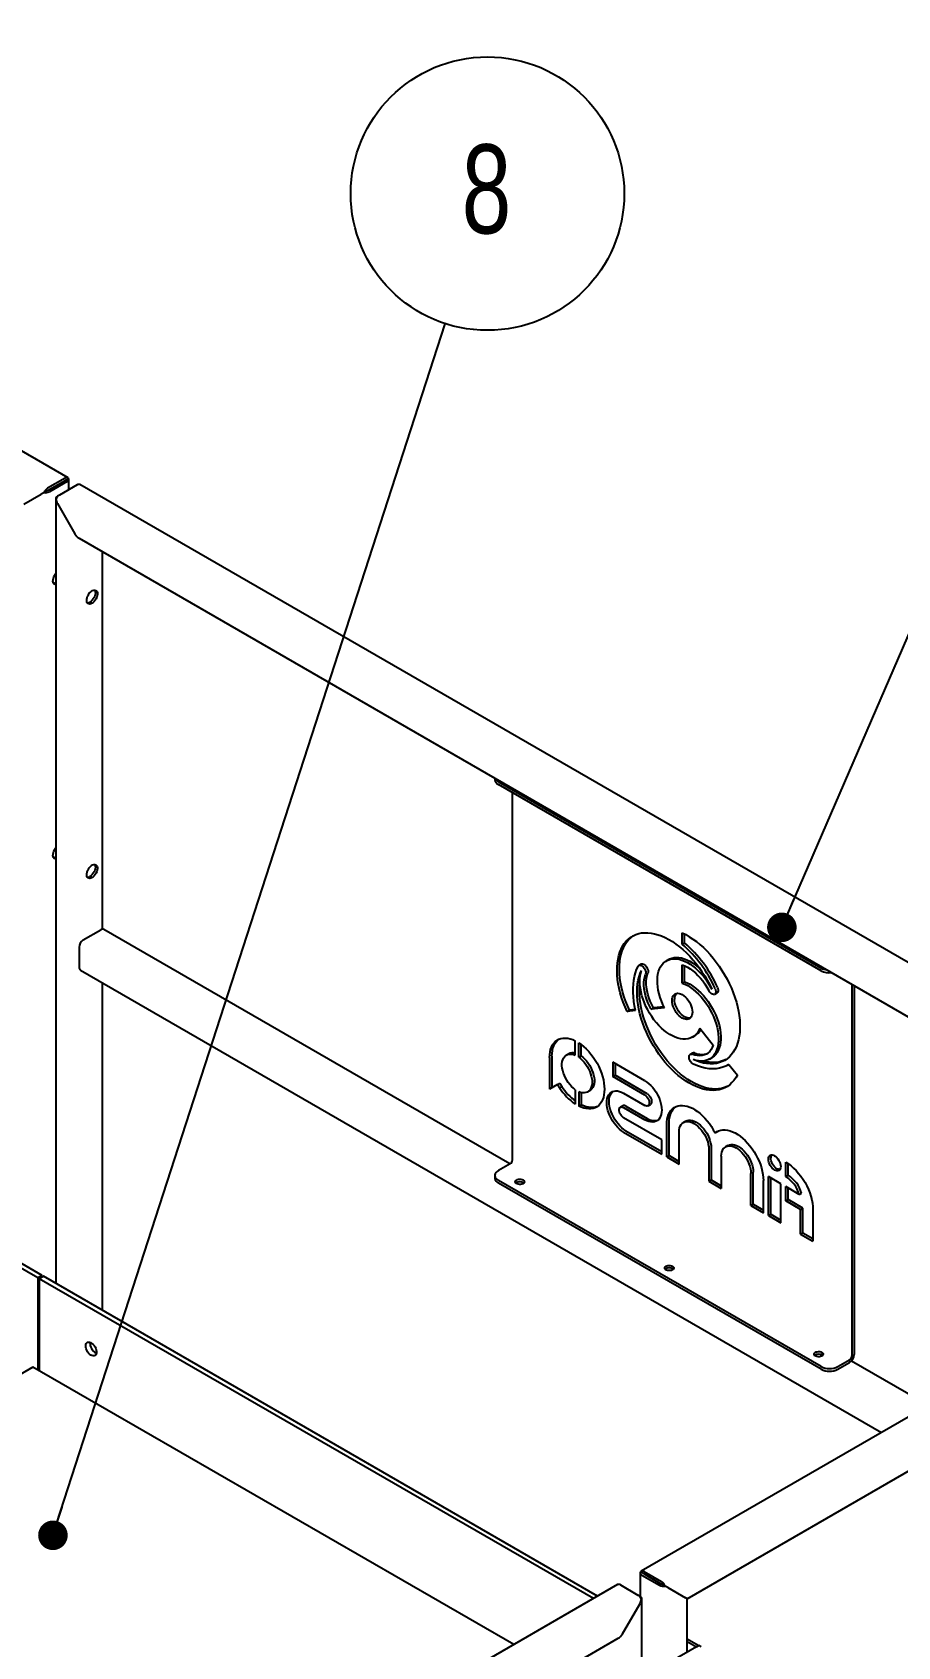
# Model space of a CAD drawing. Header units: millimetres. Extents: x 1293 to 41893, y 1011 to 26911.
# Drawn here: x 39624 to 40525, y 12649 to 14331 of the extents above; entities that cross this region are included whole.
import ezdxf

# ---------------------------------------------------------------- set-up
doc = ezdxf.new("R2010")
doc.units = ezdxf.units.MM
doc.header["$LTSCALE"] = 50
for name, color, linetype in [('CAPA_1', 7, 'Continuous'), ('CLIP_BAR', 5, 'Continuous'), ('PASILLOS', 2, 'Continuous')]:
    doc.layers.add(name, color=color, linetype=linetype)
doc.styles.add('SLDTEXTSTYLE0', font='TXT', dxfattribs={"width": 0.75})
doc.dimstyles.new('SLDDIMSTYLE3', dxfattribs={"dimtxt": 0.18, "dimasz": 30.769231, "dimexe": 0, "dimexo": 0.0625, "dimgap": 0, "dimtad": 0, "dimtih": 1, "dimtoh": 1, "dimdec": 0, "dimrnd": 1e-09, "dimzin": 0, "dimdsep": 46, "dimtxsty": 'Standard', "dimblk1": 'DOT', "dimblk2": 'DOT', "dimsah": 1, "dimcen": 0.09, "dimadec": 0, "dimazin": 0, "dimtfac": 30.769231, "dimtdec": 0, "dimtofl": 0, "dimtmove": 0, "dimatfit": 3, "dimldrblk": 'DOT', "dimfxl": 1, "dimfrac": 2, "dimtolj": 1, "dimtzin": 0, "dimarcsym": 0})

# ---------------------------------------------------------------- blocks, each defined once
blk = doc.blocks.new('_Dot')
at = {"color": 0, "linetype": 'ByBlock', "lineweight": -2}
blk.add_line((-0.5, 0), (-1, 0), dxfattribs=at)
at = {"color": 0, "linetype": 'ByBlock', "const_width": 0.5}
blk.add_lwpolyline([(-0.25, 0, 1), (0.25, 0, 1)], format="xyb", close=True, dxfattribs=at)
blk = doc.blocks.new('SW_NOTE_0_118')
at = {"layer": 'CAPA_1', "color": 0}
blk.add_circle((43.9, 135.5), 142.4, dxfattribs=at)
at = {"layer": 'CAPA_1', "color": 0, "insert": (42.9, 186.7), "char_height": 92.6, "attachment_point": 2, "style": 'SLDTEXTSTYLE0'}
blk.add_mtext('8', dxfattribs=at)

msp = doc.modelspace()

# ---------------------------------------------------------------- linework, layer by layer
at = {"layer": 'CLIP_BAR', "linetype": 'Continuous', "lineweight": 25}
for p, q in [((40317.7789805, 12650.4213034), (40227.9764193, 12598.5793883)), ((40305.7521872, 12657.3642233), (40317.7789805, 12650.4213034)), ((40305.7521872, 12654.5321036), (40315.3260271, 12649.0052435)), ((40315.3260271, 12649.0052435), (40317.7789805, 12650.4213034)), ((40320.2510258, 12648.994222), (40317.7789805, 12650.4213034))]:
    msp.add_line(p, q, dxfattribs=at)
at = {"layer": 'PASILLOS', "linetype": 'Continuous', "lineweight": 25}
for p, q in [((39661.0045356, 13866.6148123), (36775.1525621, 15532.5816956)), ((39629.6244288, 13033.0817175), (36734.976754, 14704.126251)), ((39634.1145569, 13035.6738133), (36739.4668821, 14706.7183467)), ((39657.9567833, 13866.3130112), (39639.6370608, 13855.7372606)), ((39639.6370608, 13853.2484442), (39657.9567833, 13863.8241949)), ((39660.1120448, 13862.5799889), (39641.7923223, 13852.0042382)), ((39670.4082266, 13859.124946), (39652.0885041, 13848.5491953)), ((39661.6898057, 13865.9792228), (39657.9567833, 13863.8241949)), ((39661.8975218, 13854.2118207), (39661.8975218, 13865.0684008)), ((40930.1466565, 13133.954661), (39673.4559789, 13859.4267471)), ((39614.8515539, 13838.9362331), (39633.1712764, 13849.5154218)), ((39639.6370608, 13853.2484442), (39635.9040385, 13851.0934162)), ((39648.1477656, 13844.816173), (39648.1477656, 13027.5726143)), ((39652.0335541, 13848.5170689), (39649.9332427, 13847.3045849)), ((39649.9332427, 13839.8389447), (39668.2529652, 13808.1082546)), ((39672.5639835, 13803.5575168), (40882.2081978, 13105.2447758)), ((39696.9792106, 13396.3027725), (39696.9792106, 13789.4629062)), ((40105.5639248, 13553.5919713), (40105.5639248, 13552.148354)), ((40445.198896, 13355.9024734), (40109.1994699, 13549.8708134)), ((40445.198896, 13353.11317), (40109.1994699, 13547.08151)), ((40123.8277221, 13156.122231), (40123.8277221, 13538.6367997)), ((39676.874011, 13385.1433802), (39695.1937335, 13395.7191309)), ((40121.2313563, 13151.8340774), (39698.2414858, 13396.020932)), ((40300.5690572, 13380.7715377), (40300.5690572, 13392.5273283)), ((40302.984534, 13382.1659627), (40302.984534, 13391.3611534)), ((39672.5634881, 13377.6773355), (39672.5634881, 13356.5223962)), ((40300.5690572, 13380.7715377), (40302.984534, 13382.1659627)), ((39673.8262587, 13353.7313742), (40508.096345, 12872.1175049)), ((40257.8903848, 13359.9633351), (40255.4749081, 13358.5689101)), ((40286.5575186, 13364.8324731), (40284.1420418, 13363.438048)), ((40300.5690572, 13340.3015599), (40300.5690572, 13359.125312)), ((40302.984534, 13341.6959849), (40302.984534, 13358.2501368)), ((39696.9792106, 12999.3828211), (39696.9792106, 13340.3654596)), ((40300.5690572, 13340.3015599), (40302.984534, 13341.6959849)), ((40477.3811127, 13338.9464776), (40477.3811127, 12952.020203)), ((40479.7965895, 13337.5520525), (40479.7965895, 12953.4146281)), ((40334.4662071, 13328.6138327), (40336.8816839, 13330.0082577)), ((40243.1238238, 13310.7930651), (40245.5393006, 13312.1874901)), ((40252.0617392, 13311.5922494), (40243.1238238, 13310.7930651)), ((40251.8035537, 13312.7476087), (40245.5393006, 13312.1874901)), ((40252.0584599, 13311.6082104), (40252.0617392, 13311.5922494)), ((40268.2922497, 13313.0597558), (40270.7077265, 13314.4541809)), ((40268.2922497, 13313.0597558), (40268.3033777, 13313.0444966)), ((40268.3033777, 13313.0444966), (40270.7188545, 13314.4389217)), ((40282.2910284, 13314.2952034), (40268.3033777, 13313.0444966)), ((40270.7077265, 13314.4541809), (40270.7188545, 13314.4389217)), ((40281.7233627, 13315.4228905), (40270.7188545, 13314.4389217)), ((40311.3384377, 13283.8834306), (40313.7539144, 13285.2778557)), ((40318.847086, 13293.1918405), (40332.9163441, 13275.6898172)), ((40189.2586914, 13265.1300057), (40189.2586914, 13280.0970641)), ((40192.8225095, 13263.0726572), (40192.8225095, 13278.0397157)), ((40195.2379863, 13264.4670823), (40195.2379863, 13276.3516288)), ((40162.4611143, 13262.6286503), (40162.4611143, 13229.6286823)), ((40164.8765911, 13264.0230753), (40164.8765911, 13231.0235606)), ((40182.3805656, 13266.7099168), (40179.9650888, 13265.3154918)), ((40192.8225095, 13263.0726572), (40195.2379863, 13264.4670823)), ((40261.7403702, 13238.3670614), (40228.2030961, 13257.7277176)), ((40228.2030961, 13257.7277176), (40228.2030961, 13242.8177728)), ((40230.6185729, 13256.3332926), (40230.6185729, 13244.2121978)), ((40311.3043564, 13267.367696), (40308.8888796, 13265.9732709)), ((40328.9716394, 13261.0674519), (40331.3871161, 13262.4618769)), ((40347.7847298, 13254.7433275), (40349.1301361, 13255.5200141)), ((40349.1027665, 13255.5540616), (40358.0142906, 13244.4682103)), ((40170.8376837, 13234.4659449), (40162.4611143, 13229.6286823)), ((40170.8376837, 13234.4659449), (40173.2531605, 13235.8603699)), ((40228.2030961, 13242.8177728), (40230.6185729, 13244.2121978)), ((40261.7403702, 13223.4571165), (40228.2030961, 13242.8177728)), ((40264.155847, 13224.8515416), (40230.6185729, 13244.2121978)), ((40172.8796287, 13231.1316559), (40175.2951054, 13232.5260809)), ((40189.2586914, 13229.187471), (40189.2586914, 13214.2204125)), ((40192.8225095, 13227.1301225), (40192.8225095, 13212.1630641)), ((40195.2379863, 13226.2797668), (40195.2379863, 13213.5574892)), ((40202.1161121, 13226.9446364), (40204.5315889, 13228.3390615)), ((40239.5968192, 13225.5797059), (40261.7403702, 13212.7965059)), ((40192.8225095, 13212.1630641), (40195.2379863, 13213.5574892)), ((40238.748606, 13212.3873702), (40236.3331292, 13210.9929451)), ((40239.5968192, 13210.669761), (40261.7403702, 13197.8865611)), ((40242.0122959, 13212.0641861), (40264.155847, 13199.2809861)), ((40265.0040602, 13212.4733218), (40267.419537, 13213.8677469)), ((40279.2679916, 13177.1074701), (40239.5968192, 13200.0091504)), ((40239.5968192, 13185.0992055), (40279.2679916, 13162.1975252)), ((40242.0122959, 13186.4936306), (40279.2679916, 13164.9863753)), ((40284.4326682, 13159.2160208), (40284.4326682, 13192.6142974)), ((40286.848145, 13160.6104459), (40286.848145, 13194.0087224)), ((40297.3443598, 13151.7622599), (40297.3443598, 13185.121554)), ((40304.2985297, 13196.4382661), (40301.883053, 13195.043841)), ((40334.7875562, 13184.2171291), (40337.203033, 13185.6115542)), ((40337.203033, 13185.6115542), (40337.8968425, 13186.1497639)), ((40279.2679916, 13162.1975252), (40279.2679916, 13177.1074701)), ((40328.3315881, 13167.2719903), (40328.3315881, 13133.8737138)), ((40330.7470649, 13168.6664153), (40330.7470649, 13135.2681388)), ((40348.1974497, 13171.095959), (40345.7819729, 13169.701534)), ((40121.4122454, 13151.9385025), (40109.1994699, 13144.8882173)), ((40284.4326682, 13159.2160208), (40286.848145, 13160.6104459)), ((40284.4326682, 13159.2160208), (40297.3443598, 13151.7622599)), ((40286.848145, 13160.6104459), (40297.3443598, 13154.55111)), ((40341.2435243, 13159.8180882), (40341.2435243, 13126.4198117)), ((40408.3834891, 13138.8018459), (40408.3834891, 13153.7117908)), ((40410.7989659, 13140.196271), (40410.7989659, 13152.1985566)), ((40105.5639248, 13139.8213733), (40105.5639248, 13137.0320699)), ((40445.198896, 12940.7861893), (40109.1994699, 13134.7545293)), ((40328.3315881, 13133.8737138), (40330.7470649, 13135.2681388)), ((40328.3315881, 13133.8737138), (40341.2435243, 13126.4198117)), ((40330.7470649, 13135.2681388), (40341.2435243, 13129.2086618)), ((40372.2307526, 13108.5312655), (40372.2307526, 13141.8905596)), ((40374.6462294, 13109.9256906), (40374.6462294, 13143.2849847)), ((40385.1424442, 13101.0775046), (40385.1424442, 13134.4757811)), ((40403.2188125, 13131.1972894), (40390.3071209, 13138.6510503)), ((40390.3071209, 13098.0960003), (40390.3071209, 13138.6510503)), ((40392.7225976, 13099.4904253), (40392.7225976, 13137.2566253)), ((40408.3834891, 13138.8018459), (40410.7989659, 13140.196271)), ((40445.198896, 12937.9968859), (40109.1994699, 13131.9652259)), ((40403.2188125, 13090.6422394), (40403.2188125, 13131.1972894)), ((40422.5269492, 13120.0509393), (40408.3834891, 13128.2157851)), ((40408.3834891, 13113.3058402), (40408.3834891, 13128.2157851)), ((40410.7989659, 13114.7002653), (40410.7989659, 13126.82136)), ((40422.5269492, 13120.0509393), (40424.942426, 13121.4453644)), ((40905.7314295, 13101.667353), (40257.8137285, 12727.6324258)), ((40372.2307526, 13108.5312655), (40374.6462294, 13109.9256906)), ((40372.2307526, 13108.5312655), (40385.1424442, 13101.0775046)), ((40374.6462294, 13109.9256906), (40385.1424442, 13103.8663547)), ((40408.3834891, 13113.3058402), (40410.7989659, 13114.7002653)), ((40423.877519, 13104.3613271), (40408.3834891, 13113.3058402)), ((40426.2929958, 13105.7557522), (40410.7989659, 13114.7002653)), ((40423.877519, 13104.3613271), (40426.2929958, 13105.7557522)), ((40423.877519, 13078.7162219), (40423.877519, 13104.3613271)), ((40426.2929958, 13080.110647), (40426.2929958, 13105.7557522)), ((40436.7889171, 13104.3627081), (40436.7889171, 13071.2626304)), ((40390.3071209, 13098.0960003), (40392.7225976, 13099.4904253)), ((40390.3071209, 13098.0960003), (40403.2188125, 13090.6422394)), ((40392.7225976, 13099.4904253), (40403.2188125, 13093.4310895)), ((40423.877519, 13078.7162219), (40426.2929958, 13080.110647)), ((40423.877519, 13078.7162219), (40436.7889171, 13071.2626304)), ((40426.2929958, 13080.110647), (40436.7889171, 13074.0514806)), ((39634.1145569, 13035.6738133), (39629.6244288, 13033.0817175)), ((39629.6244288, 13033.0817175), (39629.6244288, 12937.3843618)), ((39635.5287704, 13034.8574051), (39631.0386424, 13032.2653094)), ((39634.1145569, 13034.040997), (39634.1145569, 13035.6738133)), ((40212.5525515, 12701.7486667), (39635.5287704, 13034.8574051)), ((40305.7521872, 12698.9225406), (40906.6234249, 13045.7981227)), ((40208.0624235, 12699.156571), (39631.0386424, 13032.2653094)), ((39631.0386424, 13032.2653094), (39631.0386424, 12936.5679537)), ((39683.9037131, 12964.9201204), (39683.9987349, 12966.0528319)), ((39624.4979046, 12940.3438412), (38977.9194639, 12567.0820525)), ((40125.1771016, 12651.3078931), (39624.4979046, 12940.3438412)), ((40462.7528605, 12940.7861893), (40474.965636, 12947.8364745)), ((40462.7528605, 12937.9968859), (40474.965636, 12945.0471711)), ((40556.9317586, 12900.309589), (40476.8273988, 12946.5528517)), ((40233.1816638, 12713.6575998), (38644.0298837, 11796.2598045)), ((40236.2294161, 12713.3557987), (40254.5491386, 12702.780048)), ((40256.9207423, 12726.0860143), (40256.9207423, 12701.4016288)), ((40260.8614808, 12724.8418083), (40257.1284584, 12726.9968363)), ((40258.7062193, 12723.5976024), (40277.0259418, 12713.0218517)), ((40260.8614808, 12727.3306247), (40279.1812033, 12716.7548741)), ((40260.8614808, 12724.8418083), (40279.1812033, 12714.2660577)), ((40282.9142257, 12712.1110297), (40279.1812033, 12714.2660577)), ((40254.6036542, 12702.7481787), (40256.6704589, 12701.5550377)), ((40258.455936, 12616.1748387), (40258.455936, 12699.0666258)), ((40285.6469877, 12710.5330353), (40303.9667102, 12699.9538466)), ((40305.7521872, 12643.4783834), (40305.7521872, 12698.9225407)), ((40238.3507364, 12662.3195135), (40256.6704589, 12694.0502035)), ((38692.0022836, 11767.5695131), (40234.0397181, 12657.7687756))]:
    msp.add_line(p, q, dxfattribs=at)
at = {"layer": 'PASILLOS', "linetype": 'Continuous', "lineweight": 25, "flags": 128}
for points in [[(39648.1477656, 13755.3385519), (39647.5555464, 13755.4511972), (39646.674427, 13755.90635), (39645.9933308, 13756.6731693), (39645.544105, 13757.7157995), (39645.3477549, 13758.9854884), (39645.4134617, 13760.4228667), (39645.738153, 13761.9607242), (39646.3066465, 13763.5271525), (39647.0923602, 13765.048907), (39648.058555, 13766.4548322), (39648.1477656, 13766.5670286)], [(39648.1477656, 13757.0034058), (39647.2953764, 13756.7040789), (39646.2133094, 13756.5706728)], [(39686.0338723, 13735.8382258), (39684.8273163, 13735.2932248), (39683.6771775, 13735.0767656), (39682.6372351, 13735.1989694), (39681.7561157, 13735.6541222), (39681.0750195, 13736.4209415), (39680.6257937, 13737.4635717), (39680.4294437, 13738.7332606), (39680.4951505, 13740.1706389), (39680.8198417, 13741.7084964), (39681.3883353, 13743.2749247), (39682.174049, 13744.7966792), (39683.1402437, 13746.2026044), (39684.2417413, 13747.4269609), (39685.427037, 13748.412499), (39686.6407076, 13749.1131361), (39687.8260032, 13749.4961112), (39688.9275008, 13749.5435168), (39689.8936956, 13749.2531363), (39690.6794093, 13748.6385475), (39691.2479028, 13747.728488), (39691.5725941, 13746.565511), (39691.6383009, 13745.2039961), (39691.4419509, 13743.7076063), (39690.9927251, 13742.146311), (39690.3116288, 13740.5931148), (39689.4305094, 13739.1206432), (39688.3905671, 13737.7977475), (39687.2404283, 13736.6862847), (39686.0338723, 13735.8382258)], [(39688.7756009, 13749.5576628), (39689.0926414, 13748.9726939), (39689.4173326, 13747.809717), (39689.4830394, 13746.4482021), (39689.2866894, 13744.9518123), (39688.8374636, 13743.390517), (39688.1563673, 13741.8373207), (39687.275248, 13740.3648492), (39686.2353056, 13739.0419534), (39685.0851668, 13737.9304907), (39683.8786108, 13737.0824317)], [(39648.1477656, 13469.5492678), (39647.5555464, 13469.6619131), (39646.674427, 13470.1170658), (39645.9933308, 13470.8838852), (39645.544105, 13471.9265154), (39645.3477549, 13473.1962042), (39645.4134617, 13474.6335826), (39645.738153, 13476.1714401), (39646.3066465, 13477.7378683), (39647.0923602, 13479.2596228), (39648.058555, 13480.6655481), (39648.1477656, 13480.7777445)], [(39648.1477656, 13471.2141217), (39647.2953764, 13470.9147947), (39646.2133094, 13470.7813886)], [(39686.0338723, 13450.0489416), (39684.8273163, 13449.5039407), (39683.6771775, 13449.2874814), (39682.6372351, 13449.4096852), (39681.7561157, 13449.864838), (39681.0750195, 13450.6316573), (39680.6257937, 13451.6742875), (39680.4294437, 13452.9439764), (39680.4951505, 13454.3813547), (39680.8198417, 13455.9192123), (39681.3883353, 13457.4856405), (39682.174049, 13459.007395), (39683.1402437, 13460.4133203), (39684.2417413, 13461.6376767), (39685.427037, 13462.6232148), (39686.6407076, 13463.3238519), (39687.8260032, 13463.7068271), (39688.9275008, 13463.7542327), (39689.8936956, 13463.4638521), (39690.6794093, 13462.8492634), (39691.2479028, 13461.9392038), (39691.5725941, 13460.7762268), (39691.6383009, 13459.414712), (39691.4419509, 13457.9183221), (39690.9927251, 13456.3570269), (39690.3116288, 13454.8038306), (39689.4305094, 13453.331359), (39688.3905671, 13452.0084633), (39687.2404283, 13450.8970006), (39686.0338723, 13450.0489416)], [(39688.7756009, 13463.7683786), (39689.0926414, 13463.1834098), (39689.4173326, 13462.0204328), (39689.4830394, 13460.6589179), (39689.2866894, 13459.1625281), (39688.8374636, 13457.6012328), (39688.1563673, 13456.0480366), (39687.275248, 13454.575565), (39686.2353056, 13453.2526693), (39685.0851668, 13452.1412066), (39683.8786108, 13451.2931476)], [(40243.1238238, 13310.7930651), (40241.0403326, 13315.5636094), (40239.1725411, 13320.3655028), (40237.5291578, 13325.1763565), (40236.117845, 13329.9737401), (40234.9451828, 13334.735286), (40234.0166387, 13339.4387937), (40233.336542, 13344.0623332), (40232.9080636, 13348.5843474), (40232.7332014, 13352.9837528), (40232.8127706, 13357.2400371), (40233.1464001, 13361.3333557), (40233.7325346, 13365.2446235), (40234.568441, 13368.9556045), (40235.6502222, 13372.4489964), (40236.9728342, 13375.7085113), (40238.5301105, 13378.7189518), (40240.3147903, 13381.466282), (40242.3185527, 13383.9376925), (40244.5320551, 13386.1216604), (40246.9449772, 13388.0080031), (40249.5460689, 13389.5879256), (40252.3232026, 13390.8540615), (40255.26343, 13391.8005075), (40258.3530425, 13392.4228509), (40261.5776349, 13392.71819), (40264.9221727, 13392.6851478), (40268.3710619, 13392.3238784), (40271.9082225, 13391.6360662), (40275.5171623, 13390.624918), (40279.181055, 13389.2951483), (40282.8828178, 13387.6529571), (40286.6051913, 13385.7060011), (40290.3308201, 13383.4633578), (40294.0423336, 13380.9354836), (40297.722427, 13378.1341645), (40301.353942, 13375.0724615), (40304.9199469, 13371.7646498), (40308.4038153, 13368.2261519), (40311.7893037, 13364.4734658), (40315.0606274, 13360.5240884), (40318.2025341, 13356.3964335), (40321.2003747, 13352.109746), (40324.0401719, 13347.6840126), (40326.7086852, 13343.139868), (40329.1934728, 13338.4984992), (40331.4829496, 13333.7815462)], [(40245.5393006, 13312.1874901), (40243.4558094, 13316.9580345), (40241.5880179, 13321.7599279), (40239.9446346, 13326.5707815), (40238.5333217, 13331.3681651), (40237.3606595, 13336.129711), (40236.4321154, 13340.8332187), (40235.7520187, 13345.4567582), (40235.3235404, 13349.9787725), (40235.1486782, 13354.3781778), (40235.2282473, 13358.6344622), (40235.5618769, 13362.7277807), (40236.1480113, 13366.6390486), (40236.9839178, 13370.3500296), (40238.0656989, 13373.8434214), (40239.388311, 13377.1029363), (40240.9455873, 13380.1133769), (40242.7302671, 13382.8607071), (40244.7340295, 13385.3321175), (40246.9475319, 13387.5160855), (40249.360454, 13389.4024282), (40249.943054, 13389.7936157)], [(40300.5690572, 13392.5273283), (40304.2864858, 13390.6810213), (40308.0129604, 13388.5358458), (40311.7311067, 13386.1018036), (40315.4235889, 13383.3902433), (40319.0731908, 13380.4138075), (40322.6628965, 13377.1863736), (40326.175969, 13373.7229895), (40329.5960287, 13370.0398031), (40332.9071299, 13366.1539871), (40336.0938345, 13362.0836589), (40339.1412847, 13357.8477963), (40342.0352718, 13353.4661489), (40344.7623029, 13348.9591458), (40347.3096631, 13344.3478009), (40349.6654756, 13339.6536144), (40351.8187564, 13334.8984726), (40353.759466, 13330.1045464), (40355.4785558, 13325.2941871), (40356.9680107, 13320.4898229), (40358.2208861, 13315.713854), (40359.2313406, 13310.9885481), (40359.994663, 13306.3359368), (40360.5072943, 13301.7777128), (40360.7668444, 13297.3351284), (40360.772103, 13293.0288972), (40360.5230458, 13288.8790968), (40360.020834, 13284.9050755), (40359.267809, 13281.1253619), (40358.2674818, 13277.5575789), (40357.0245165, 13274.218361), (40355.5447082, 13271.1232774), (40353.8349566, 13268.2867586), (40351.9032333, 13265.7220299), (40349.7585449, 13263.4410491), (40347.4108909, 13261.4544514), (40344.8712171, 13259.771499), (40342.1513647, 13258.4000388), (40339.2640149, 13257.3464651), (40336.2226299, 13256.6156901), (40333.04139, 13256.2111211), (40329.7351275, 13256.1346443), (40326.3192579, 13256.3866163), (40322.8097074, 13256.9658623), (40319.2228393, 13257.8696816), (40315.5753772, 13259.0938602), (40311.8843271, 13260.6326903)], [(40252.0584599, 13311.6082104), (40251.0622977, 13316.4477813), (40250.3083698, 13321.2132864), (40249.7998671, 13325.884556), (40249.5389418, 13330.4418193), (40249.5266982, 13334.8657881), (40249.7631882, 13339.1377383), (40250.2474108, 13343.2395892), (40250.9773166, 13347.1539801), (40251.9498163, 13350.8643437), (40253.160794, 13354.3549761), (40254.6051241, 13357.6111035)], [(40358.0142906, 13244.4682103), (40356.3803533, 13241.5439729), (40354.5216701, 13238.8872551), (40352.4469071, 13236.5104436), (40350.1657378, 13234.4246203), (40347.6887981, 13232.6395102), (40345.0276365, 13231.1634364), (40342.1946607, 13230.003281), (40339.2030793, 13229.1644531), (40336.0668404, 13228.6508638), (40332.8005666, 13228.4649077), (40329.4194869, 13228.6074517), (40325.9393653, 13229.0778313), (40322.3764277, 13229.8738534), (40318.7472864, 13230.9918064), (40315.0688619, 13232.4264781), (40311.3583047, 13234.1711793), (40307.6329154, 13236.2177753), (40303.9100632, 13238.5567241), (40300.2071059, 13241.1771204), (40296.5413083, 13244.0667466), (40292.9297621, 13247.21213), (40289.3893061, 13250.5986054), (40285.9364473, 13254.2103834), (40282.5872848, 13258.0306244), (40279.3574337, 13262.0415164), (40276.2619531, 13266.224359), (40273.3152757, 13270.5596498), (40270.5311402, 13275.0271757), (40267.9225275, 13279.6061069), (40265.5016001, 13284.2750944), (40263.2796456, 13289.0123692), (40261.2670237, 13293.795844), (40259.4731183, 13298.603216), (40257.9062932, 13303.412071), (40256.5738538, 13308.1999878), (40255.4820125, 13312.9446431), (40254.63586, 13317.6239151), (40254.0393415, 13322.2159868), (40253.6952381, 13326.6994478), (40253.6051543, 13331.0533942), (40253.7695101, 13335.257526), (40254.1875391, 13339.2922414), (40254.8572923, 13343.1387288), (40255.7756471, 13346.7790541), (40256.9383216, 13350.1962443), (40258.3398949, 13353.3743671)], [(40254.6051241, 13357.6111035), (40255.1653518, 13358.3485546), (40255.9397367, 13358.7642407), (40256.8779145, 13358.8311264), (40257.9188683, 13358.5448618), (40258.9948968, 13357.9240647), (40260.0360175, 13357.0091105), (40260.9745183, 13355.8595057), (40261.7493611, 13354.5500179), (40262.310152, 13353.1658135), (40262.6204184, 13351.7969178), (40262.6599812, 13350.5323608), (40262.4262674, 13349.4543864)], [(40318.847086, 13293.1918405), (40317.7451735, 13290.7471754), (40316.4085488, 13288.5644704), (40314.8479735, 13286.6612995), (40313.0760126, 13285.0529858), (40311.1069328, 13283.7524786), (40308.9565881, 13282.7702486), (40306.6422916, 13282.1142044), (40304.1826768, 13281.789628), (40301.5975471, 13281.7991326), (40298.9077163, 13282.1426418), (40296.1348414, 13282.8173897), (40293.3012481, 13283.8179438), (40290.4297506, 13285.1362482), (40287.5434686, 13286.7616886), (40284.6656408, 13288.681178), (40281.8194378, 13290.8792618), (40279.0277754, 13293.3382422), (40276.3131305, 13296.038321), (40273.6973599, 13298.9577589), (40271.2015241, 13302.0730501), (40268.8457183, 13305.3591121), (40266.6489099, 13308.7894876), (40264.6287863, 13312.3365572), (40262.8016125, 13315.971762), (40261.1820997, 13319.6658334), (40259.7832873, 13323.3890289), (40258.6164377, 13327.1113715), (40257.6909457, 13330.8028912), (40257.0142629, 13334.433866), (40256.5918374, 13337.9750614), (40256.4270704, 13341.3979658), (40256.5212885, 13344.67502), (40256.8737331, 13347.7798391), (40257.4815666, 13350.6874248), (40258.3398949, 13353.3743671)], [(40257.8903848, 13359.9633351), (40258.3552135, 13360.1586657), (40259.2933913, 13360.2255515), (40260.3343451, 13359.9392868), (40261.4103736, 13359.3184898), (40262.4514943, 13358.4035355), (40263.389995, 13357.2539307), (40264.1648379, 13355.944443), (40264.7256288, 13354.5602385), (40265.0358952, 13353.1913428), (40265.075458, 13351.9267858), (40264.8417442, 13350.8488114)], [(40282.2910284, 13314.2952034), (40280.5315206, 13317.9533107), (40278.9842115, 13321.6604113), (40277.6615591, 13325.386658), (40276.5742128, 13329.102049), (40275.7309271, 13332.7766704), (40275.1384917, 13336.3809361), (40274.8016765, 13339.8858267), (40274.7231933, 13343.263123), (40274.9036742, 13346.485633), (40275.3416659, 13349.5274108), (40276.033642, 13352.3639658), (40276.9740311, 13354.9724599), (40278.1552617, 13357.3318909), (40279.5678234, 13359.4232621), (40281.2003429, 13361.229735), (40283.0396761, 13362.7367649), (40285.0710139, 13363.9322181), (40287.2780011, 13364.8064696), (40289.6428683, 13365.3524803), (40292.1465751, 13365.5658542), (40294.768963, 13365.4448732), (40297.4889181, 13364.9905114), (40300.284541, 13364.2064271), (40303.1333229, 13363.0989333), (40306.0123271, 13361.6769468), (40308.8983736, 13359.9519167), (40311.7682255, 13357.9377318), (40314.5987767, 13355.6506093), (40317.367237, 13353.1089636), (40320.0513166, 13350.3332587), (40322.6294047, 13347.3458427), (40325.0807442, 13344.1707688), (40327.3855982, 13340.8336007), (40329.5254095, 13337.3612073), (40331.4829496, 13333.7815462)], [(40286.5575186, 13364.8324731), (40287.4864907, 13365.3266432), (40289.6934779, 13366.2008947), (40292.0583451, 13366.7469054), (40294.5620519, 13366.9602793), (40297.1844398, 13366.8392983), (40299.9043949, 13366.3849365), (40302.7000177, 13365.6008522), (40305.5487996, 13364.4933584), (40308.4278038, 13363.0713719), (40311.3138503, 13361.3463417), (40314.1837023, 13359.3321569), (40317.0142534, 13357.0450343), (40319.0819066, 13355.17647)], [(40300.5690572, 13359.125312), (40303.3147204, 13358.1109722), (40306.0959743, 13356.7571646), (40308.8851091, 13355.0773773), (40311.6543366, 13353.0883461), (40314.3760666, 13350.8098879), (40317.0231823, 13348.2647031), (40319.5693104, 13345.4781496), (40321.9890836, 13342.4779901), (40324.2583936, 13339.2941152), (40326.3546309, 13335.9582464), (40328.2569107, 13332.5036189)], [(40347.9529022, 13232.8094037), (40347.4431133, 13232.5578615), (40344.6101375, 13231.397706), (40341.618556, 13230.5588782), (40338.4823172, 13230.0452889), (40335.2160434, 13229.8593327), (40331.8349636, 13230.0018768), (40328.354842, 13230.4722564), (40324.7919045, 13231.2682784), (40321.1627631, 13232.3862315), (40317.4843386, 13233.8209031), (40313.7737815, 13235.5656043), (40310.0483921, 13237.6122004), (40306.3255399, 13239.9511492), (40302.6225826, 13242.5715454), (40298.9567851, 13245.4611716), (40295.3452389, 13248.6065551), (40291.8047828, 13251.9930305), (40288.3519241, 13255.6048085), (40285.0027615, 13259.4250494), (40281.7729104, 13263.4359415), (40278.6774299, 13267.6187841), (40275.7307525, 13271.9540749), (40272.946617, 13276.4216007), (40270.3380042, 13281.0005319), (40267.9170769, 13285.6695194), (40265.6951224, 13290.4067943), (40263.6825005, 13295.1902691), (40261.888595, 13299.997641), (40260.3217699, 13304.806496), (40258.9893305, 13309.5944129), (40257.8974893, 13314.3390682), (40257.0513368, 13319.0183402), (40256.4548182, 13323.6104118), (40256.1107149, 13328.0938729), (40256.0206311, 13332.4478193), (40256.1849868, 13336.651951), (40256.4767395, 13339.7108658)], [(40268.2922497, 13313.0597558), (40266.4914179, 13316.5598168), (40264.9119691, 13320.1271297), (40263.5696394, 13323.7261532), (40262.4778025, 13327.3210297), (40261.6473365, 13330.8759435), (40261.0865153, 13334.3554765), (40260.8009265, 13337.724962), (40260.7934155, 13340.9508294), (40261.0640569, 13344.0009393), (40261.6101545, 13346.8449032), (40262.4262674, 13349.4543864)], [(40270.7077265, 13314.4541809), (40268.9068947, 13317.9542419), (40267.3274459, 13321.5215548), (40265.9851162, 13325.1205782), (40264.8932793, 13328.7154548), (40264.0628132, 13332.2703685), (40263.5019921, 13335.7499016), (40263.2164033, 13339.119387), (40263.2088922, 13342.3452545), (40263.4795337, 13345.3953644), (40264.0256313, 13348.2393282), (40264.8417442, 13350.8488114)], [(40300.5690572, 13340.3015599), (40303.4304776, 13339.0881177), (40306.3144114, 13337.5637219), (40309.197639, 13335.7406462), (40312.0569463, 13333.6335689), (40314.8693117, 13331.2594548), (40317.6120919, 13328.637419), (40320.2632036, 13325.7885725), (40322.8013015, 13322.7358527), (40325.2059504, 13319.5038382), (40327.4577895, 13316.1185512), (40329.5386882, 13312.6072481), (40331.4318925, 13308.9982), (40333.1221593, 13305.3204646), (40334.5958797, 13301.603653), (40335.841188, 13297.8776907), (40336.8480578, 13294.172577), (40337.6083824, 13290.5181434), (40338.11604, 13286.943813), (40338.3669434, 13283.4783645), (40338.3590724, 13280.1496994), (40338.0924904, 13276.9846184), (40337.5693436, 13274.0086046), (40336.7938443, 13271.2456193), (40335.7722363, 13268.7179084), (40334.5127449, 13266.4458235), (40333.0255108, 13264.4476581), (40331.3225084, 13262.7395003), (40329.4174492, 13261.3351032), (40327.3256717, 13260.2457741), (40325.0640177, 13259.4802836), (40322.6506965, 13259.0447951), (40320.105139, 13258.9428148), (40317.4478403, 13259.1751639), (40314.7001956, 13259.7399716), (40311.8843271, 13260.6326903)], [(40302.984534, 13341.6959849), (40305.8459543, 13340.4825427), (40308.7298882, 13338.958147), (40311.6131158, 13337.1350713), (40314.472423, 13335.0279939), (40317.2847885, 13332.6538798), (40320.0275687, 13330.031844), (40322.6786803, 13327.1829976), (40325.2167782, 13324.1302778), (40327.6214271, 13320.8982632), (40329.8732662, 13317.5129762), (40331.954165, 13314.0016732), (40333.8473693, 13310.392625), (40335.5376361, 13306.7148896), (40337.0113564, 13302.998078), (40338.2566647, 13299.2721157), (40339.2635346, 13295.5670021), (40340.0238591, 13291.9125684), (40340.5315168, 13288.3382381), (40340.7824202, 13284.8727895), (40340.7745492, 13281.5441245), (40340.5079671, 13278.3790434), (40339.9848204, 13275.4030297), (40339.2093211, 13272.6400444), (40338.187713, 13270.1123335), (40336.9282216, 13267.8402486), (40335.4409876, 13265.8420832), (40333.7379852, 13264.1339254), (40331.832926, 13262.7295282), (40331.3871161, 13262.4618769)], [(40337.3140616, 13336.0646205), (40337.8295523, 13334.6763441), (40338.0893716, 13333.3205624), (40338.0766211, 13332.0854523), (40337.7921303, 13331.0513425), (40337.2544018, 13330.2854894), (40336.8816839, 13330.0082577)], [(40290.0515926, 13322.0881162), (40290.1815154, 13323.9194257), (40290.5680846, 13325.5556367), (40291.2017816, 13326.9564601), (40292.0670028, 13328.0874031), (40293.1424434, 13328.9206181), (40294.4016226, 13329.4355886), (40295.8135352, 13329.6196342), (40297.3434152, 13329.4682233), (40298.9535919, 13328.9850839), (40300.6044174, 13328.1821127), (40302.2552429, 13327.0790814), (40303.8654197, 13325.7031503), (40305.3952997, 13324.0881994), (40306.8072123, 13322.2739941), (40308.0663915, 13320.3052063), (40309.1418321, 13318.230314), (40310.0070532, 13316.1004079), (40310.6407503, 13313.9679334), (40311.0273195, 13311.8853991), (40311.1572423, 13309.9040839), (40311.0273195, 13308.0727744), (40310.6407503, 13306.4365634), (40310.0070532, 13305.03574), (40309.1418321, 13303.9047969), (40308.0663915, 13303.071582), (40306.8072123, 13302.5566115), (40305.3952997, 13302.3725658), (40303.8654197, 13302.5239768), (40302.2552429, 13303.0071161), (40300.6044174, 13303.8100874), (40298.9535919, 13304.9131187), (40297.3434152, 13306.2890498), (40295.8135352, 13307.9040007), (40294.4016226, 13309.7182059), (40293.1424434, 13311.6869938), (40292.0670028, 13313.7618861), (40291.2017816, 13315.8917922), (40290.5680846, 13318.0242667), (40290.1815154, 13320.106801), (40290.0515926, 13322.0881162)], [(40309.1751612, 13303.9388311), (40307.8107764, 13303.7669909), (40306.2808964, 13303.9184018), (40304.6707197, 13304.4015412), (40303.0198942, 13305.2045124), (40301.3690687, 13306.3075438), (40299.758892, 13307.6834749), (40298.229012, 13309.2984258), (40296.8170994, 13311.112631), (40295.5579202, 13313.0814188), (40294.4824796, 13315.1563111), (40293.6172584, 13317.2862172), (40292.9835614, 13319.4186917), (40292.5969921, 13321.501226), (40292.4670693, 13323.4825412)], [(40334.8985848, 13334.6701954), (40335.4140756, 13333.2819191), (40335.6738948, 13331.9261373), (40335.6611444, 13330.6910272), (40335.3766536, 13329.6569175), (40334.838925, 13328.8910643), (40334.0829314, 13328.4432771), (40333.1578408, 13328.3426788), (40332.1238191, 13328.5958123), (40331.0481166, 13329.1862142), (40330.0006947, 13330.0754862), (40329.0496754, 13331.2057919), (40328.2569107, 13332.5036189)], [(40162.4611143, 13262.6286503), (40162.5880254, 13265.662107), (40162.9676316, 13268.5220943), (40163.5965615, 13271.1832119), (40164.4692294, 13273.6218256), (40165.5778849, 13275.8162775), (40166.9126817, 13277.747078), (40168.4617651, 13279.3970793), (40170.2113773, 13280.751627), (40172.1459795, 13281.7986913), (40174.2483901, 13282.5289727), (40176.4999368, 13282.9359855), (40178.8806231, 13283.0161148), (40181.3693055, 13282.7686491), (40183.9438813, 13282.1957861), (40186.581485, 13281.3026136), (40189.2586914, 13280.0970641)], [(40164.8765911, 13264.0230753), (40165.0035022, 13267.056532), (40165.3831084, 13269.9165193), (40166.0120383, 13272.5776369), (40166.8847061, 13275.0162506), (40167.9933616, 13277.2107026), (40169.3281584, 13279.1415031), (40170.8772418, 13280.7915043), (40172.0773453, 13281.7682482)], [(40192.8225095, 13278.0397157), (40195.4997159, 13276.1542285), (40198.1373196, 13274.0020886), (40200.7118954, 13271.6024097), (40203.2005778, 13268.9765039), (40205.5812641, 13266.1476926), (40207.8328108, 13263.1410993), (40209.9352214, 13259.9834263), (40211.8698236, 13256.7027179), (40213.6194358, 13253.3281108), (40215.1685192, 13249.889576), (40216.503316, 13246.4176518), (40217.6119715, 13242.9431736), (40218.4846394, 13239.4969989), (40219.1135693, 13236.1097344), (40219.4931755, 13232.8114631), (40219.6200866, 13229.6314779), (40219.4931755, 13226.5980212), (40219.1135693, 13223.7380339), (40218.4846394, 13221.0769164), (40217.6119715, 13218.6383026), (40216.503316, 13216.4438507), (40215.1685192, 13214.5130502), (40213.6194358, 13212.863049), (40211.8698236, 13211.5085012), (40209.9352214, 13210.4614369), (40207.8328108, 13209.7311555), (40205.5812641, 13209.3241427), (40203.2005778, 13209.2440134), (40200.7118954, 13209.4914791), (40198.1373196, 13210.0643421), (40195.4997159, 13210.9575146), (40192.8225095, 13212.1630641)], [(40332.9163441, 13275.6898172), (40331.9644165, 13273.2246941), (40330.7579631, 13271.0305584), (40329.308909, 13269.1290981), (40327.6315776, 13267.5391081), (40325.7425485, 13266.2763048), (40323.6604938, 13265.3531705), (40321.4059936, 13264.7788298), (40319.0013327, 13264.5589599), (40316.47028, 13264.695734), (40313.8378537, 13265.1878003), (40311.1300742, 13266.0302948)], [(40189.2586914, 13229.187471), (40187.3067861, 13230.71825), (40185.4147183, 13232.4960158), (40183.6128098, 13234.4922782), (40181.9299376, 13236.6750455), (40180.3930712, 13239.0093372), (40179.02684, 13241.4577443), (40177.8531391, 13243.981029), (40176.8907779, 13246.5387538), (40176.155179, 13249.089929), (40175.658131, 13251.59367), (40175.4075995, 13254.0098523), (40175.4075995, 13256.2997546), (40175.658131, 13258.4266794), (40176.155179, 13260.356541), (40176.8907779, 13262.0584118), (40177.8531391, 13263.505018), (40179.02684, 13264.6731765), (40180.3930712, 13265.5441666), (40181.9299376, 13266.10403), (40183.6128098, 13266.3437945), (40185.4147183, 13266.2596177), (40187.3067861, 13265.8528485), (40189.2586914, 13265.1300057)], [(40192.8225095, 13263.0726572), (40194.7744148, 13261.5418782), (40196.6664826, 13259.7641124), (40198.4683911, 13257.76785), (40200.1512633, 13255.5850827), (40201.6881297, 13253.250791), (40203.0543609, 13250.8023839), (40204.2280618, 13248.2790992), (40205.190423, 13245.7213744), (40205.9260219, 13243.1701992), (40206.4230699, 13240.6664582), (40206.6736014, 13238.2502759), (40206.6736014, 13235.9603736), (40206.4230699, 13233.8334488), (40205.9260219, 13231.9035872), (40205.190423, 13230.2017164), (40204.2280618, 13228.7551102), (40203.0543609, 13227.5869518), (40201.6881297, 13226.7159616), (40200.1512633, 13226.1560982), (40198.4683911, 13225.9163337), (40196.6664826, 13226.0005105), (40194.7744148, 13226.4072798), (40192.8225095, 13227.1301225)], [(40195.2379863, 13264.4670823), (40197.1898915, 13262.9363033), (40199.0819593, 13261.1585375), (40200.8838679, 13259.1622751), (40202.56674, 13256.9795077), (40204.1036064, 13254.6452161), (40205.4698376, 13252.196809), (40206.6435386, 13249.6735242), (40207.6058998, 13247.1157994), (40208.3414987, 13244.5646242), (40208.8385467, 13242.0608833), (40209.0890781, 13239.644701), (40209.0890781, 13237.3547987), (40208.8385467, 13235.2278739), (40208.3414987, 13233.2980123), (40207.6058998, 13231.5961415), (40206.6435386, 13230.1495353), (40205.4698376, 13228.9813768), (40204.5315889, 13228.3390615)], [(40312.3095434, 13255.7070011), (40311.2338249, 13256.3578264), (40310.1996208, 13257.2979221), (40309.2741934, 13258.4661465), (40308.5177304, 13259.7865209), (40307.9794305, 13261.1731711), (40307.6943034, 13262.5359126), (40307.6808932, 13263.7861156), (40307.9400721, 13264.8424699), (40308.4549837, 13265.6362724), (40309.1921392, 13266.1158962), (40310.1035957, 13266.2501474), (40311.1300742, 13266.0302948)], [(40349.1027665, 13255.5540616), (40346.1258543, 13253.8592199), (40342.9457396, 13252.5355052), (40339.5786133, 13251.589657), (40336.0416187, 13251.0264908), (40332.3527639, 13250.8488742), (40328.5308301, 13251.0577112), (40324.595276, 13251.6519386), (40320.5661391, 13252.6285311), (40316.463933, 13253.9825165), (40312.3095434, 13255.7070011)], [(40346.0025016, 13260.4681243), (40344.5668415, 13259.7944639), (40341.6794917, 13258.7408901), (40338.6381067, 13258.0101151), (40335.4568667, 13257.6055461), (40332.1506043, 13257.5290693), (40328.7347346, 13257.7810413), (40325.2251842, 13258.3602874), (40322.4736342, 13259.026485)], [(40261.7403702, 13238.3670614), (40263.8530915, 13236.9998392), (40265.9350046, 13235.3574057), (40267.9557504, 13233.4637113), (40269.885862, 13231.3463704), (40271.697194, 13229.0362586), (40273.3633331, 13226.5670624), (40274.8599832, 13223.9747884), (40276.1653198, 13221.2972377), (40277.2603082, 13218.573455), (40278.1289809, 13215.8431593), (40278.7586707, 13213.1461644), (40279.1401955, 13210.5217985), (40279.2679916, 13208.0083308), (40279.1401955, 13205.6424134), (40278.7586707, 13203.4585466), (40278.1289809, 13201.4885761), (40277.2603082, 13199.7612285), (40276.1653198, 13198.3016925), (40274.8599832, 13197.1312514), (40273.3633331, 13196.2669728), (40271.697194, 13195.7214599), (40269.885862, 13195.5026674), (40267.9557504, 13195.613786), (40265.9350046, 13196.0531951), (40263.8530915, 13196.8144872), (40261.7403702, 13197.8865611)], [(40239.5968192, 13185.0992055), (40237.4840979, 13186.4664278), (40235.4021848, 13188.1088613), (40233.381439, 13190.0025556), (40231.4513274, 13192.1198965), (40229.6399954, 13194.4300084), (40227.9738563, 13196.8992045), (40226.4772062, 13199.4914785), (40225.1718696, 13202.1690292), (40224.0768812, 13204.8928119), (40223.2082085, 13207.6231076), (40222.5785186, 13210.3201026), (40222.1969939, 13212.9444684), (40222.0691978, 13215.4579361), (40222.1969939, 13217.8238536), (40222.5785186, 13220.0077204), (40223.2082085, 13221.9776909), (40224.0768812, 13223.7050384), (40225.1718696, 13225.1645744), (40226.4772062, 13226.3350155), (40227.9738563, 13227.1992941), (40229.6399954, 13227.7448071), (40231.4513274, 13227.9635995), (40233.381439, 13227.852481), (40235.4021848, 13227.4130719), (40237.4840979, 13226.6517797), (40239.5968192, 13225.5797059)], [(40242.0122959, 13186.4936306), (40239.8995746, 13187.8608528), (40237.8176616, 13189.5032863), (40235.7969157, 13191.3969807), (40233.8668041, 13193.5143216), (40232.0554721, 13195.8244334), (40230.3893331, 13198.2936296), (40228.892683, 13200.8859036), (40227.5873464, 13203.5634543), (40226.492358, 13206.2872369), (40225.6236853, 13209.0175327), (40224.9939954, 13211.7145276), (40224.6124707, 13214.3388935), (40224.4846746, 13216.8523612), (40224.6124707, 13219.2182786), (40224.9939954, 13221.4021454), (40225.6236853, 13223.3721159), (40226.492358, 13225.0994635), (40227.5873464, 13226.5589995), (40228.4706356, 13227.4019627)], [(40261.7403702, 13223.4571165), (40262.8450345, 13222.6645184), (40263.8854997, 13221.6082053), (40264.8012978, 13220.3495661), (40265.5392059, 13218.9617486), (40266.0563395, 13217.5254075), (40266.3226446, 13216.1240178), (40266.3226446, 13214.8390232), (40266.0563395, 13213.7451029), (40265.5392059, 13212.9058315), (40264.8012978, 13212.3699845), (40263.8854997, 13212.1687034), (40262.8450345, 13212.3136858), (40261.7403702, 13212.7965059)], [(40264.155847, 13224.8515416), (40265.2605113, 13224.0589435), (40266.3009765, 13223.0026303), (40267.2167746, 13221.7439912), (40267.9546827, 13220.3561736), (40268.4718163, 13218.9198326), (40268.7381214, 13217.5184429), (40268.7381214, 13216.2334483), (40268.4718163, 13215.1395279), (40267.9546827, 13214.3002566), (40267.419537, 13213.8677469)], [(40212.4193324, 13211.8863051), (40212.3506981, 13211.855862), (40210.2482876, 13211.1255806), (40207.9967409, 13210.7185678), (40205.6160545, 13210.6384384), (40203.1273721, 13210.8859041), (40200.5527963, 13211.4587671), (40197.9151926, 13212.3519396), (40195.2379863, 13213.5574892)], [(40239.5968192, 13200.0091504), (40238.4921549, 13200.8017485), (40237.4516896, 13201.8580617), (40236.5358916, 13203.1167008), (40235.7979835, 13204.5045183), (40235.2808499, 13205.9408594), (40235.0145447, 13207.3422491), (40235.0145447, 13208.6272437), (40235.2808499, 13209.721164), (40235.7979835, 13210.5604354), (40236.5358916, 13211.0962824), (40237.4516896, 13211.2975636), (40238.4921549, 13211.1525811), (40239.5968192, 13210.669761)], [(40284.4326682, 13192.6142974), (40284.5707663, 13195.6194452), (40284.9595446, 13198.451199), (40285.5955555, 13201.084446), (40286.4731586, 13203.4958343), (40287.5845712, 13205.663979), (40288.919937, 13207.5696527), (40290.4674138, 13209.1959555), (40292.2132783, 13210.5284649), (40294.1420477, 13211.5553641), (40296.2366174, 13212.2675463), (40298.4784123, 13212.6586957), (40300.8475517, 13212.7253436), (40303.3230256, 13212.4668988), (40305.882881, 13211.8856534), (40308.5044167, 13210.9867618), (40311.1643843, 13209.7781958), (40313.8391947, 13208.270673), (40316.5051272, 13206.4775625), (40319.1385397, 13204.4147659), (40321.7160786, 13202.1005766), (40324.2148859, 13199.5555171), (40326.6128015, 13196.8021577), (40328.8885603, 13193.8649157), (40331.0219804, 13190.769839), (40332.9941422, 13187.5443755), (40334.7875562, 13184.2171291)], [(40286.848145, 13194.0087224), (40286.986243, 13197.0138703), (40287.3750214, 13199.845624), (40288.0110322, 13202.4788711), (40288.8886354, 13204.8902593), (40290.0000479, 13207.0584041), (40291.3354138, 13208.9640778), (40292.8828906, 13210.5903805), (40293.9979225, 13211.4920709)], [(40297.3443598, 13185.121554), (40297.4880826, 13187.3622643), (40297.8920349, 13189.4114871), (40298.5493686, 13191.2344817), (40299.4489398, 13192.8003428), (40300.575498, 13194.0825242), (40301.9099446, 13195.0592892), (40303.4296568, 13195.7140786), (40305.1088707, 13196.0357916), (40306.9191185, 13196.0189743), (40308.8297111, 13195.6639118), (40310.808258, 13194.9766234), (40312.8212168, 13193.9687609), (40314.8344618, 13192.6574104), (40316.8138624, 13191.0648035), (40318.7258615, 13189.2179397), (40320.5380451, 13187.148129), (40322.2196911, 13184.8904608), (40323.7422904, 13182.4832097), (40325.0800304, 13179.9671859), (40326.2102323, 13177.3850436), (40327.1137357, 13174.780558), (40327.7752234, 13172.1978831), (40328.1834813, 13169.6808032), (40328.3315881, 13167.2719903)], [(40304.2985297, 13196.4382661), (40304.3254214, 13196.4537143), (40305.8451336, 13197.1085036), (40307.5243474, 13197.4302167), (40309.3345953, 13197.4133994), (40311.2451878, 13197.0583368), (40313.2237347, 13196.3710485), (40315.2366936, 13195.3631859), (40317.2499386, 13194.0518355), (40319.2293391, 13192.4592286), (40321.1413383, 13190.6123648), (40322.9535219, 13188.542554), (40324.6351679, 13186.2848859), (40326.1577672, 13183.8776348), (40327.4955072, 13181.361611), (40328.625709, 13178.7794687), (40329.5292124, 13176.1749831), (40330.1907002, 13173.5923082), (40330.5989581, 13171.0752282), (40330.7470649, 13168.6664153)], [(40334.7875562, 13184.2171291), (40336.5809702, 13185.4737437), (40338.5531321, 13186.4221977), (40340.6865522, 13187.0540799), (40342.962311, 13187.3637868), (40345.3602266, 13187.3485718), (40347.8590338, 13187.0085698), (40350.4365727, 13186.346796), (40353.0699853, 13185.3691192), (40355.7359177, 13184.0842096), (40358.4107281, 13182.503462), (40361.0706957, 13180.6408949), (40363.6922314, 13178.5130257), (40366.2520869, 13176.138725), (40368.7275608, 13173.5390484), (40371.0967002, 13170.7370504), (40373.3384951, 13167.7575798), (40375.4330647, 13164.6270589), (40377.3618342, 13161.3732499), (40379.1076986, 13158.0250083), (40380.6551754, 13154.6120268), (40381.9905413, 13151.1645725), (40383.1019539, 13147.7132181), (40383.979557, 13144.2885709), (40384.6155678, 13140.9210013), (40385.0043462, 13137.6403736), (40385.1424442, 13134.4757811)], [(40341.2435243, 13159.8180882), (40341.3916311, 13162.0559006), (40341.799889, 13164.101616), (40342.4613768, 13165.9205534), (40343.3648802, 13167.4818762), (40344.495082, 13168.7591152), (40345.832822, 13169.7306173), (40347.3554213, 13170.3799126), (40349.0370673, 13170.6959936), (40350.8492509, 13170.6735018), (40352.7612501, 13170.3128183), (40354.7406506, 13169.620058), (40356.7538956, 13168.6069652), (40358.7668545, 13167.290715), (40360.7454014, 13165.6936217), (40362.6559939, 13163.842761), (40364.4662418, 13161.7695107), (40366.1454556, 13159.5090185), (40367.6651678, 13157.0996069), (40368.9996144, 13154.5821226), (40370.1261726, 13151.9992447), (40371.0257438, 13149.3947608), (40371.6830775, 13146.812825), (40372.0870298, 13144.2972088), (40372.2307526, 13141.8905596)], [(40348.1974497, 13171.095959), (40348.2482988, 13171.1250424), (40349.7708981, 13171.7743377), (40351.4525441, 13172.0904187), (40353.2647277, 13172.0679268), (40355.1767268, 13171.7072434), (40357.1561274, 13171.0144831), (40359.1693724, 13170.0013903), (40361.1823312, 13168.68514), (40363.1608781, 13167.0880468), (40365.0714707, 13165.2371861), (40366.8817185, 13163.1639357), (40368.5609324, 13160.9034436), (40370.0806445, 13158.494032), (40371.4150912, 13155.9765477), (40372.5416494, 13153.3936698), (40373.4412206, 13150.7891859), (40374.0985543, 13148.20725), (40374.5025066, 13145.6916338), (40374.6462294, 13143.2849847)], [(40390.3071209, 13156.6920836), (40390.4311681, 13158.0748657), (40390.7985429, 13159.2612862), (40391.3951271, 13160.2057518), (40392.1979943, 13160.8719672), (40393.1762909, 13161.2343301), (40394.2924214, 13161.278915), (40395.5034936, 13161.0040087), (40396.7629667, 13160.4201756), (40398.0224397, 13159.5498521), (40399.2335119, 13158.4264842), (40400.3496424, 13157.0932424), (40401.327939, 13155.6013623), (40402.1308063, 13154.0081761), (40402.7273905, 13152.3749091), (40403.0947652, 13150.7643267), (40403.2188125, 13149.2383227), (40403.0947652, 13147.8555407), (40402.7273905, 13146.6691202), (40402.1308063, 13145.7246546), (40401.327939, 13145.0584392), (40400.3496424, 13144.6960763), (40399.2335119, 13144.6514913), (40398.0224397, 13144.9263977), (40396.7629667, 13145.5102308), (40395.5034936, 13146.3805543), (40394.2924214, 13147.5039221), (40393.1762909, 13148.837164), (40392.1979943, 13150.3290441), (40391.3951271, 13151.9222303), (40390.7985429, 13153.5554973), (40390.4311681, 13155.1660797), (40390.3071209, 13156.6920836)], [(40402.372685, 13146.0371366), (40401.6489887, 13146.0459164), (40400.4379165, 13146.3208227), (40399.1784434, 13146.9046558), (40397.9189704, 13147.7749793), (40396.7078982, 13148.8983472), (40395.5917677, 13150.231589), (40394.6134711, 13151.7234691), (40393.8106038, 13153.3166553), (40393.2140196, 13154.9499224), (40392.8466449, 13156.5605048), (40392.7225976, 13158.0865087)], [(40408.3834891, 13153.7117908), (40411.1757675, 13151.9409781), (40413.9409991, 13149.8695885), (40416.6523988, 13147.5176863), (40419.2837033, 13144.9080527), (40421.8094248, 13142.0659654), (40424.2050984, 13139.0189539), (40426.4475188, 13135.7965325), (40428.5149654, 13132.4299145), (40430.387412, 13128.95171), (40432.0467216, 13125.3956102), (40433.4768216, 13121.7960604), (40434.6638595, 13118.1879272), (40435.5963375, 13114.6061599), (40436.2652231, 13111.0854528), (40436.6640373, 13107.6599086), (40436.7889171, 13104.3627081)], [(40109.1994699, 13144.8882173), (40107.808705, 13143.9313923), (40106.726882, 13142.8496865), (40105.9868714, 13141.6759669), (40105.6111582, 13140.4458964), (40105.6111582, 13139.1968501), (40105.9868714, 13137.9667797), (40106.726882, 13136.7930601), (40107.808705, 13135.7113543), (40109.1994699, 13134.7545293)], [(40134.9027821, 13135.2341802), (40135.686469, 13134.6375845), (40136.1622743, 13133.9410526), (40136.2949096, 13133.1962431), (40136.074538, 13132.4583952), (40135.5175034, 13131.7822317), (40134.6651186, 13131.2179005), (40133.580601, 13130.8072555), (40132.3443843, 13130.5807523), (40131.048153, 13130.5551897), (40129.7880428, 13130.7324634), (40128.6575102, 13131.099426), (40127.7404017, 13131.6288615), (40127.104735, 13132.2815041), (40126.7976545, 13133.0089502), (40126.8419351, 13133.7572486), (40127.2342926, 13134.4709013), (40127.9456278, 13135.09698), (40128.923184, 13135.5890513), (40130.0944605, 13135.9106205), (40131.372589, 13136.0378383), (40132.6627766, 13135.9612696), (40133.869336, 13135.6865931), (40134.9027821, 13135.2341802)], [(40290.466274, 13045.4292879), (40291.2499609, 13044.8326922), (40291.7257662, 13044.1361603), (40291.8584015, 13043.3913508), (40291.6380299, 13042.6535029), (40291.0809953, 13041.9773394), (40290.2286104, 13041.4130082), (40289.1440928, 13041.0023632), (40287.9078761, 13040.77586), (40286.6116449, 13040.7502974), (40285.3515347, 13040.9275711), (40284.2210021, 13041.2945337), (40283.3038936, 13041.8239692), (40282.6682268, 13042.4766118), (40282.3611464, 13043.2040579), (40282.405427, 13043.9523563), (40282.7977845, 13044.666009), (40283.5091196, 13045.2920877), (40284.4866759, 13045.784159), (40285.6579524, 13046.1057282), (40286.9360809, 13046.232946), (40288.2262685, 13046.1563773), (40289.4328278, 13045.8817008), (40290.466274, 13045.4292879)], [(39679.413585, 12962.3280246), (39679.5448059, 12963.6455588), (39679.9323328, 12964.7499821), (39680.5580453, 12965.589653), (39681.392686, 12966.1253094), (39682.3972278, 12966.3319045), (39683.5246995, 12966.1997783), (39684.7223818, 12965.7351088), (39685.9342725, 12964.9596234), (39687.1037048, 12963.909583), (39688.1759974, 12962.6340863), (39689.101011, 12961.1927741), (39689.8354932, 12959.6530406), (39690.3451002, 12958.0868819), (39690.6060035, 12956.56753), (39690.6060035, 12955.166028), (39690.3451002, 12953.9479086), (39689.8354932, 12952.9701297), (39689.101011, 12952.2784112), (39688.1759974, 12951.905097), (39687.1037048, 12951.867643), (39685.9342725, 12952.1678004), (39684.7223818, 12952.7915342), (39683.5246995, 12953.7096793), (39682.3972278, 12954.8793042), (39681.392686, 12956.2457186), (39680.5580453, 12957.7450305), (39679.9323328, 12959.3071338), (39679.5448059, 12960.8589861), (39679.413585, 12962.3280246)], [(39683.9842156, 12965.9674374), (39683.9366148, 12965.6018777), (39683.9366148, 12964.2003757), (39684.1975181, 12962.6810237), (39684.7071251, 12961.1148651), (39685.4416073, 12959.5751315), (39686.3666209, 12958.1338193), (39687.4389135, 12956.8583226), (39688.6083458, 12955.8082822), (39689.8202365, 12955.0327968), (39690.4785975, 12954.7391841)], [(40446.0297658, 12955.6243956), (40446.8134528, 12955.0277999), (40447.289258, 12954.331268), (40447.4218933, 12953.5864585), (40447.2015217, 12952.8486106), (40446.6444871, 12952.1724471), (40445.7921023, 12951.6081159), (40444.7075847, 12951.1974709), (40443.471368, 12950.9709677), (40442.1751368, 12950.9454051), (40440.9150266, 12951.1226788), (40439.784494, 12951.4896414), (40438.8673854, 12952.0190769), (40438.2317187, 12952.6717195), (40437.9246382, 12953.3991656), (40437.9689188, 12954.147464), (40438.3612764, 12954.8611167), (40439.0726115, 12955.4871954), (40440.0501677, 12955.9792667), (40441.2214442, 12956.3008359), (40442.4995727, 12956.4280537), (40443.7897603, 12956.351485), (40444.9963197, 12956.0768085), (40446.0297658, 12955.6243956)], [(40305.7521872, 12698.9225406), (40305.6350543, 12698.9902826), (40305.2881569, 12699.1906821), (40304.724826, 12699.5160379), (40303.9667102, 12699.9538466)]]:
    msp.add_lwpolyline(points, dxfattribs=at)
at = {"layer": 'PASILLOS', "linetype": 'Continuous', "lineweight": 25}
for centre, radius, start, end in [((39659.6526158, 13864.2372806), 2.6803928, 40.5327958604, 129.2481680773), ((39659.1628754, 13865.086325), 2.6800454, 290.7420751986, 19.4610019122), ((39672.1954622, 13856.6162992), 3.0801818, 65.8432420502, 125.467216379), ((39644.6829865, 13847.8586746), 9.355933, 122.6379705889, 159.7728862146), ((39637.4921468, 13860.3153161), 9.3576453, 260.2289030207, 297.357174845), ((39650.8824121, 13844.7982488), 2.6800454, 110.742075199, 199.4610019121), ((39657.1344299, 13840.6706094), 9.355933, 122.637970589, 159.7728862145), ((39681.3044819, 13741.0628855), 4.7402692, 267.9737951911, 302.8904395183), ((40111.7685293, 13552.7625571), 6.2349308, 185.6533765495, 245.666764408), ((40112.3540922, 13556.2100379), 7.0807774, 203.0998894263, 243.5434379983), ((39681.3044819, 13455.2736013), 4.7402692, 267.9737951992, 302.8904395173), ((39696.9793742, 13393.2265903), 3.0661492, 65.6928809539, 125.6175774752), ((39681.9221654, 13377.2514638), 9.3683621, 122.6054783399, 177.3945215145), ((40211.5614306, 13278.6592204), 135.4595251, 24.4241750523, 48.9225108827), ((40213.9769073, 13280.0536455), 135.4595251, 24.4241750523, 48.9225108828), ((39675.5505397, 13356.1926834), 3.0051935, 173.7011524526, 234.986667154), ((40453.2413487, 13370.7085857), 16.8493918, 241.4898707122, 263.6155802175), ((40453.8875618, 13369.7990563), 18.8125414, 242.4931296892, 277.2567171451), ((40300.8930254, 13323.9947601), 8.4415107, 139.7609249141, 183.4787634997), ((40305.2447771, 13299.6253046), 16.6809685, 300.6711909525, 331.9927499337), ((40186.6280402, 13258.6792733), 9.0847276, 73.1678737823, 117.8747383525), ((40312.4827582, 13265.1243314), 2.5340314, 65.2027899181, 117.7121950103), ((40320.6565476, 13283.8137048), 17.8651925, 246.5445191897, 291.303102778), ((40206.1057739, 13253.7720061), 40.2064943, 208.6966823973, 214.2705820311), ((40208.5212506, 13255.1664311), 40.2064943, 208.696682397, 214.2705820312), ((40221.950098, 13262.2704882), 58.1165884, 212.3981400322, 235.7701490648), ((40226.4381991, 13265.4218781), 60.8091235, 212.7495672982, 232.3082349337), ((40240.1136115, 13209.5310875), 3.1656896, 53.1466013049, 115.5429402661), ((40271.663668, 13210.2438229), 13.2872558, 235.5949833689, 285.802264481), ((40118.5834239, 13156.3608756), 5.2497252, 302.60547834, 357.3945215142), ((40398.2372289, 13158.3413147), 5.5205149, 147.7432094534, 182.6454953809), ((40111.7685293, 13137.646273), 6.2349308, 185.6533765498, 245.6667644077), ((40131.535186, 13126.7721536), 6.5645687, 51.3041662406, 128.6958227611), ((40389.8966516, 13110.1480405), 34.099908, 16.8824064, 57.1707362037), ((40392.3121284, 13111.5424655), 34.099908, 16.8824064, 57.1707362038), ((40287.0986779, 13036.9674462), 6.564398, 51.3008704504, 128.6991295502), ((39695.4786322, 12965.1888124), 11.5780373, 181.329784944, 244.772321233), ((40442.6621698, 12947.162632), 6.5643259, 51.2994782054, 128.7005268505), ((40469.3079931, 12953.8919174), 10.4994504, 302.6054783399, 357.3945215144), ((40472.1368145, 12952.2588477), 5.2497252, 302.6054783397, 357.3945215145), ((40453.9758783, 12957.6326422), 18.9957467, 242.4805390039, 297.5194609961), ((40453.9758783, 12954.8433388), 18.9957467, 242.4805390039, 297.5194609961), ((40234.4608181, 12711.035364), 2.9175942, 52.6859325336, 116.0036090374), ((40259.6553887, 12726.1039385), 2.6800454, 160.5389980881, 249.2579248009), ((40259.1656484, 12725.254894), 2.6803928, 50.7518319225, 139.4672041396), ((40281.3261173, 12721.3329296), 9.3576453, 242.642825155, 279.7710969793), ((40274.1352776, 12708.8762881), 9.355933, 20.2271137858, 57.3620294107), ((40249.5131554, 12694.9113739), 9.3422245, 20.524487894, 57.3805930607), ((40255.7134588, 12699.0424458), 2.6886739, 341.4440917522, 69.1490824968)]:
    msp.add_arc(centre, radius, start, end, dxfattribs=at)
for centre, major_axis, ratio, start_param, end_param in [((39637.4817994, 13852.0038337), (6.096, 3.5197179), 0.0000703729, 1.8325550871, 2.3561538671), ((39637.4817994, 13852.0038337), (6.096, 3.5197179), 0.0000703729, 1.8325550837, 2.3561538602), ((39654.2437656, 13842.3273566), (-4.3106981, 7.4659436), 0.5773346305, 1.0471569192, 1.5707556948), ((39654.2437656, 13842.3273566), (-4.3106981, 7.4659436), 0.5773346305, 1.0471569192, 1.5707556948), ((39672.5634881, 13810.5966666), (-4.3106981, 7.4659436), 0.5773346305, 1.5707556948, 2.3562351222), ((39672.5634881, 13810.5966666), (-4.3106981, 7.4659436), 0.5773346305, 1.5707556948, 2.3562351222), ((40252.359936, 12696.5386155), (4.3106981, 7.4659436), 0.5773346305, 4.7124296124, 5.245144635), ((40252.359936, 12696.5386155), (4.3106981, 7.4659436), 0.5773346305, 4.7124296124, 5.245144635), ((40281.3364648, 12713.0214472), (6.096, -3.5197179), 0.0000703729, 0.7854387989, 1.3090375736), ((40281.3364648, 12713.0214472), (6.096, -3.5197179), 0.0000703729, 0.7854387953, 1.3090375715), ((40299.6561872, 12702.4422586), (6.096, -3.5197179), 0.0000703729, 0.0000406353, 0.7854388005), ((40234.0402135, 12664.8079254), (4.3106981, 7.4659436), 0.5773346305, 3.926950185, 4.7124296124), ((40234.0402135, 12664.8079254), (4.3106981, 7.4659436), 0.5773346305, 3.926950185, 4.7124296124)]:
    msp.add_ellipse(centre, major_axis=major_axis, ratio=ratio, start_param=start_param, end_param=end_param, dxfattribs=at)

# ---------------------------------------------------------------- block references
at = {"layer": 'CAPA_1'}
msp.add_blockref('SW_NOTE_0_118', (40053.8919221, 14027.0585984), dxfattribs=at)

# ---------------------------------------------------------------- leaders
for points in [[(39645.2793814, 12765.040453), (40053.8919221, 14027.0585984)], [(40404.3758616, 13398.2962809), (40627.7877645, 13914.530416)]]:
    msp.add_leader(points, dimstyle='SLDDIMSTYLE3', dxfattribs=at)

doc.saveas('drawing.dxf')
